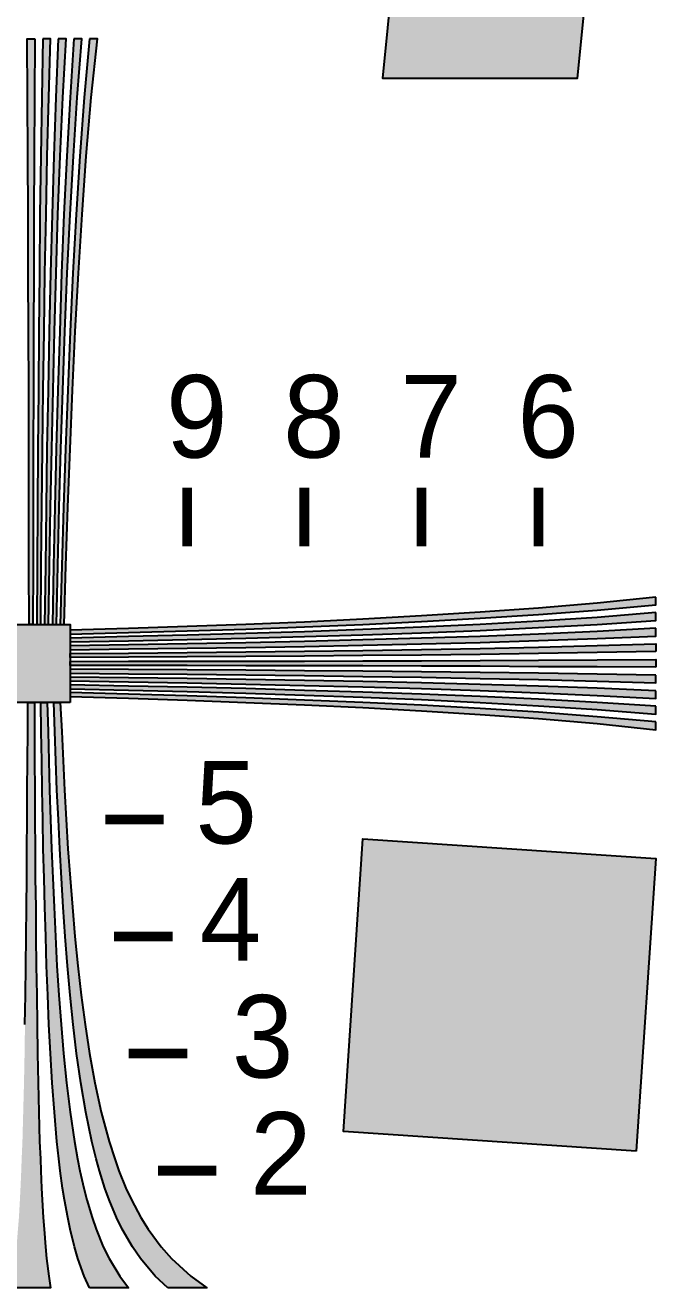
# Model space of a CAD drawing. Header units: millimetres. Extents: x 0 to 1582, y 0 to 984.
# Drawn here: x 229.9 to 359.1, y 176.3 to 435.1 of the extents above; entities that cross this region are included whole.
import ezdxf

# ---------------------------------------------------------------- set-up
doc = ezdxf.new("R2010")
doc.units = ezdxf.units.MM
for name, color, linetype in [('LABELS', 7, 'Continuous'), ('PERIPHERY', 7, 'Continuous'), ('SFR', 7, 'Continuous')]:
    doc.layers.add(name, color=color, linetype=linetype)

msp = doc.modelspace()

# ---------------------------------------------------------------- hatches: boundary and pattern name
at = {"layer": 'PERIPHERY', "true_color": 0x000000}
h = msp.add_hatch(color=7, dxfattribs=at)
h.dxf.hatch_style = 1
h.paths.add_polyline_path([(231.91, 432.25), (231.83, 420.25), (231.79, 408.25), (231.71, 396.25), (231.67, 384.25), (231.63, 372.25), (231.63, 360.25), (231.59, 348.25), (231.55, 336.25), (231.55, 324.25), (231.51, 312.25), (230.72, 312.25), (230.67, 324.25), (230.67, 336.25), (230.64, 348.25), (230.64, 360.25), (230.6, 372.25), (230.56, 384.25), (230.52, 396.25), (230.44, 408.25), (230.4, 420.25), (230.32, 432.25), (231.91, 432.25)])
h = msp.add_hatch(color=7, dxfattribs=at)
h.dxf.hatch_style = 1
h.paths.add_polyline_path([(233.51, 432.25), (233.31, 420.25), (233.11, 408.25), (232.95, 396.25), (232.83, 384.25), (232.71, 372.25), (232.63, 360.25), (232.51, 348.25), (232.43, 336.25), (232.39, 324.25), (232.31, 312.25), (233.11, 312.25), (233.23, 324.25), (233.35, 336.25), (233.47, 348.25), (233.63, 360.25), (233.79, 372.25), (233.95, 384.25), (234.19, 396.25), (234.43, 408.25), (234.75, 420.25), (235.11, 432.25), (233.51, 432.25)])
h = msp.add_hatch(color=7, dxfattribs=at)
h.dxf.hatch_style = 1
h.paths.add_polyline_path([(236.71, 432.25), (236.19, 420.25), (235.79, 408.25), (235.43, 396.25), (235.11, 384.25), (234.83, 372.25), (234.63, 360.25), (234.39, 348.25), (234.23, 336.25), (234.07, 324.25), (233.91, 312.25), (234.71, 312.25), (234.91, 324.25), (235.11, 336.25), (235.35, 348.25), (235.63, 360.25), (235.91, 372.25), (236.27, 384.25), (236.63, 396.25), (237.11, 408.25), (237.67, 420.25), (238.31, 432.25), (236.71, 432.25)])
h = msp.add_hatch(color=7, dxfattribs=at)
h.dxf.hatch_style = 1
h.paths.add_polyline_path([(239.91, 432.25), (239.11, 420.25), (238.43, 408.25), (237.87, 396.25), (237.39, 384.25), (236.99, 372.25), (236.63, 360.25), (236.27, 348.25), (235.99, 336.25), (235.75, 324.25), (235.51, 312.25), (236.31, 312.25), (236.59, 324.25), (236.87, 336.25), (237.23, 348.25), (237.63, 360.25), (238.03, 372.25), (238.55, 384.25), (239.11, 396.25), (239.79, 408.25), (240.55, 420.25), (241.51, 432.25), (239.91, 432.25)])
h = msp.add_hatch(color=7, dxfattribs=at)
h.dxf.hatch_style = 1
h.paths.add_polyline_path([(243.11, 432.25), (242.03, 420.25), (241.11, 408.25), (240.35, 396.25), (239.67, 384.25), (239.11, 372.25), (238.63, 360.25), (238.15, 348.25), (237.79, 336.25), (237.43, 324.25), (237.11, 312.25), (237.91, 312.25), (238.27, 324.25), (238.67, 336.25), (239.11, 348.25), (239.63, 360.25), (240.19, 372.25), (240.83, 384.25), (241.59, 396.25), (242.43, 408.25), (243.47, 420.25), (244.71, 432.25), (243.11, 432.25)])
h = msp.add_hatch(color=7, dxfattribs=at)
h.dxf.hatch_style = 1
h.paths.add_polyline_path([(359.12, 317.85), (347.12, 316.61), (335.12, 315.57), (323.12, 314.73), (311.12, 313.97), (299.12, 313.33), (287.12, 312.73), (275.12, 312.25), (263.12, 311.8), (251.12, 311.41), (239.12, 311.05), (239.12, 310.25), (251.12, 310.57), (263.12, 310.93), (275.12, 311.29), (287.12, 311.73), (299.12, 312.25), (311.12, 312.81), (323.12, 313.49), (335.12, 314.25), (347.12, 315.16), (359.12, 316.25), (359.12, 317.85)])
h = msp.add_hatch(color=7, dxfattribs=at)
h.dxf.hatch_style = 1
h.paths.add_polyline_path([(359.12, 314.65), (347.12, 313.68), (335.12, 312.93), (323.12, 312.25), (311.12, 311.69), (299.12, 311.17), (287.12, 310.73), (275.12, 310.37), (263.12, 310.01), (251.12, 309.73), (239.12, 309.45), (239.12, 308.65), (251.12, 308.89), (263.12, 309.13), (275.12, 309.41), (287.12, 309.73), (299.12, 310.13), (311.12, 310.53), (323.12, 311.01), (335.12, 311.57), (347.12, 312.25), (359.12, 313.05), (359.12, 314.65)])
h = msp.add_hatch(color=7, dxfattribs=at)
h.dxf.hatch_style = 1
h.paths.add_polyline_path([(239.12, 296.25), (223.12, 296.25), (223.12, 312.25), (239.12, 312.25), (239.12, 296.25)])
h = msp.add_hatch(color=7, dxfattribs=at)
h.dxf.hatch_style = 1
h.paths.add_polyline_path([(359.12, 311.44), (347.12, 310.8), (335.12, 310.25), (323.12, 309.77), (311.12, 309.41), (299.12, 309.05), (287.12, 308.73), (275.12, 308.48), (263.12, 308.24), (251.12, 308.04), (239.12, 307.84), (239.12, 307.04), (251.12, 307.2), (263.12, 307.36), (275.12, 307.52), (287.12, 307.72), (299.12, 307.96), (311.12, 308.24), (323.12, 308.56), (335.12, 308.92), (347.12, 309.32), (359.12, 309.84), (359.12, 311.44)])
h = msp.add_hatch(color=7, dxfattribs=at)
h.dxf.hatch_style = 1
h.paths.add_polyline_path([(359.12, 306.65), (347.12, 306.45), (335.12, 306.24), (323.12, 306.09), (311.12, 305.96), (299.12, 305.85), (287.12, 305.72), (275.12, 305.64), (263.12, 305.56), (251.12, 305.52), (239.12, 305.44), (239.12, 306.24), (251.12, 306.36), (263.12, 306.48), (275.12, 306.6), (287.12, 306.72), (299.12, 306.92), (311.12, 307.08), (323.12, 307.32), (335.12, 307.56), (347.12, 307.88), (359.12, 308.24), (359.12, 306.65)])
h = msp.add_hatch(color=7, dxfattribs=at)
h.dxf.hatch_style = 1
h.paths.add_polyline_path([(359.12, 303.45), (347.12, 303.53), (335.12, 303.57), (323.12, 303.65), (311.12, 303.69), (299.12, 303.73), (287.12, 303.73), (275.12, 303.77), (263.12, 303.81), (251.12, 303.81), (239.12, 303.84), (239.12, 304.64), (251.12, 304.68), (263.12, 304.68), (275.12, 304.72), (287.12, 304.72), (299.12, 304.76), (311.12, 304.8), (323.12, 304.84), (335.12, 304.92), (347.12, 304.96), (359.12, 305.04), (359.12, 303.45)])
h = msp.add_hatch(color=7, dxfattribs=at)
h.dxf.hatch_style = 1
h.paths.add_polyline_path([(359.12, 301.85), (347.12, 302.05), (335.12, 302.25), (323.12, 302.41), (311.12, 302.53), (299.12, 302.65), (287.12, 302.73), (275.12, 302.85), (263.12, 302.93), (251.12, 302.97), (239.12, 303.05), (239.12, 302.25), (251.12, 302.13), (263.12, 302.01), (275.12, 301.89), (287.12, 301.73), (299.12, 301.57), (311.12, 301.41), (323.12, 301.17), (335.12, 300.93), (347.12, 300.61), (359.12, 300.25), (359.12, 301.85)])
h = msp.add_hatch(color=7, dxfattribs=at)
h.dxf.hatch_style = 1
h.paths.add_polyline_path([(359.12, 298.64), (347.12, 299.17), (335.12, 299.56), (323.12, 299.93), (311.12, 300.25), (299.12, 300.53), (287.12, 300.73), (275.12, 300.97), (263.12, 301.13), (251.12, 301.28), (239.12, 301.44), (239.12, 300.65), (251.12, 300.45), (263.12, 300.24), (275.12, 300.01), (287.12, 299.72), (299.12, 299.44), (311.12, 299.08), (323.12, 298.72), (335.12, 298.24), (347.12, 297.69), (359.12, 297.05), (359.12, 298.64)])
h = msp.add_hatch(color=7, dxfattribs=at)
h.dxf.hatch_style = 1
h.paths.add_polyline_path([(359.12, 295.45), (347.12, 296.25), (335.12, 296.92), (323.12, 297.48), (311.12, 297.96), (299.12, 298.37), (287.12, 298.72), (275.12, 299.08), (263.12, 299.36), (251.12, 299.6), (239.12, 299.85), (239.12, 299.05), (251.12, 298.77), (263.12, 298.49), (275.12, 298.13), (287.12, 297.73), (299.12, 297.33), (311.12, 296.81), (323.12, 296.25), (335.12, 295.57), (347.12, 294.81), (359.12, 293.85), (359.12, 295.45)])
h = msp.add_hatch(color=7, dxfattribs=at)
h.dxf.hatch_style = 1
h.paths.add_polyline_path([(359.12, 292.24), (347.12, 293.32), (335.12, 294.24), (323.12, 295.01), (311.12, 295.68), (299.12, 296.24), (287.12, 296.73), (275.12, 297.21), (263.12, 297.57), (251.12, 297.93), (239.12, 298.25), (239.12, 297.45), (251.12, 297.09), (263.12, 296.69), (275.12, 296.25), (287.12, 295.73), (299.12, 295.17), (311.12, 294.53), (323.12, 293.77), (335.12, 292.93), (347.12, 291.89), (359.12, 290.65), (359.12, 292.24)])
h = msp.add_hatch(color=7, dxfattribs=at)
h.dxf.hatch_style = 1
h.paths.add_polyline_path([(227.12, 176.25), (227.48, 178.65), (227.92, 182.25), (228.16, 184.65), (228.44, 188.25), (228.64, 190.65), (228.84, 194.25), (228.96, 196.65), (229.12, 200.25), (229.2, 202.65), (229.36, 206.25), (229.52, 212.25), (229.68, 218.25), (229.8, 224.25), (229.88, 230.25), (229.96, 236.25), (230.04, 242.25), (230.12, 248.25), (230.16, 254.25), (230.24, 260.25), (230.28, 266.25), (230.32, 272.25), (230.36, 278.25), (230.4, 284.25), (230.44, 290.25), (230.44, 296.25), (231.8, 296.25), (231.8, 290.25), (231.84, 284.25), (231.88, 278.25), (231.92, 272.25), (231.96, 266.25), (232, 260.25), (232.08, 254.25), (232.12, 248.25), (232.2, 242.25), (232.28, 236.25), (232.36, 230.25), (232.44, 224.25), (232.56, 218.25), (232.72, 212.25), (232.88, 206.25), (233.04, 202.65), (233.12, 200.25), (233.28, 196.65), (233.4, 194.25), (233.64, 190.65), (233.8, 188.25), (234.08, 184.65), (234.32, 182.25), (234.76, 178.65), (235.12, 176.25), (227.12, 176.25)])
h = msp.add_hatch(color=7, dxfattribs=at)
h.dxf.hatch_style = 1
h.paths.add_polyline_path([(243.12, 176.25), (242.04, 178.65), (240.72, 182.25), (240, 184.65), (239.12, 188.25), (238.64, 190.65), (237.96, 194.25), (237.6, 196.65), (237.12, 200.25), (236.84, 202.65), (236.44, 206.25), (235.92, 212.25), (235.48, 218.25), (235.12, 224.25), (234.8, 230.25), (234.56, 236.25), (234.32, 242.25), (234.12, 248.25), (233.96, 254.25), (233.8, 260.25), (233.64, 266.25), (233.52, 272.25), (233.4, 278.25), (233.32, 284.25), (233.2, 290.25), (233.12, 296.25), (234.44, 296.25), (234.6, 290.25), (234.76, 284.25), (234.92, 278.25), (235.12, 272.25), (235.32, 266.25), (235.56, 260.25), (235.84, 254.25), (236.12, 248.25), (236.44, 242.25), (236.84, 236.25), (237.28, 230.25), (237.8, 224.25), (238.4, 218.25), (239.12, 212.25), (240, 206.25), (240.64, 202.65), (241.12, 200.25), (241.92, 196.65), (242.56, 194.25), (243.64, 190.65), (244.44, 188.25), (245.92, 184.65), (247.12, 182.25), (249.32, 178.65), (251.12, 176.25), (243.12, 176.25)])
h = msp.add_hatch(color=7, dxfattribs=at)
h.dxf.hatch_style = 1
h.paths.add_polyline_path([(259.12, 176.25), (256.56, 178.65), (253.52, 182.25), (251.88, 184.65), (249.8, 188.25), (248.64, 190.65), (247.12, 194.25), (246.24, 196.65), (245.12, 200.25), (244.44, 202.65), (243.56, 206.25), (242.32, 212.25), (241.32, 218.25), (240.44, 224.25), (239.72, 230.25), (239.12, 236.25), (238.6, 242.25), (238.12, 248.25), (237.72, 254.25), (237.36, 260.25), (237, 266.25), (236.72, 272.25), (236.44, 278.25), (236.2, 284.25), (236, 290.25), (235.8, 296.25), (237.12, 296.25), (237.4, 290.25), (237.68, 284.25), (237.96, 278.25), (238.32, 272.25), (238.68, 266.25), (239.12, 260.25), (239.6, 254.25), (240.12, 248.25), (240.72, 242.25), (241.4, 236.25), (242.2, 230.25), (243.12, 224.25), (244.2, 218.25), (245.52, 212.25), (247.12, 206.25), (248.28, 202.65), (249.12, 200.25), (250.56, 196.65), (251.68, 194.25), (253.64, 190.65), (255.12, 188.25), (257.8, 184.65), (259.92, 182.25), (263.84, 178.65), (267.12, 176.25), (259.12, 176.25)])
at = {"layer": 'SFR', "true_color": 0x000000}
h = msp.add_hatch(color=7, dxfattribs=at)
h.dxf.hatch_style = 1
h.paths.add_polyline_path([(119.12, 584.25), (103.12, 424.25), (143.12, 424.25), (149.93, 492.37), (308.35, 476.53), (303.12, 424.25), (343.12, 424.25), (359.12, 584.25), (319.12, 584.25), (312.31, 516.13), (153.89, 531.97), (159.12, 584.25), (119.12, 584.25), (119.12, 584.25)])
h = msp.add_hatch(color=7, dxfattribs=at)
h.dxf.hatch_style = 1
h.paths.add_polyline_path([(355.12, 204.25), (295.12, 208.25), (299.12, 268.25), (359.12, 264.25), (355.12, 204.25)])

# ---------------------------------------------------------------- linework, layer by layer
at = {"layer": 'PERIPHERY', "color": 250}
for points in [[(231.91, 432.25), (231.83, 420.25), (231.79, 408.25), (231.71, 396.25), (231.67, 384.25), (231.63, 372.25), (231.63, 360.25), (231.59, 348.25), (231.55, 336.25), (231.55, 324.25), (231.51, 312.25), (230.72, 312.25), (230.67, 324.25), (230.67, 336.25), (230.64, 348.25), (230.64, 360.25), (230.6, 372.25), (230.56, 384.25), (230.52, 396.25), (230.44, 408.25), (230.4, 420.25), (230.32, 432.25), (231.91, 432.25)], [(233.51, 432.25), (233.31, 420.25), (233.11, 408.25), (232.95, 396.25), (232.83, 384.25), (232.71, 372.25), (232.63, 360.25), (232.51, 348.25), (232.43, 336.25), (232.39, 324.25), (232.31, 312.25), (233.11, 312.25), (233.23, 324.25), (233.35, 336.25), (233.47, 348.25), (233.63, 360.25), (233.79, 372.25), (233.95, 384.25), (234.19, 396.25), (234.43, 408.25), (234.75, 420.25), (235.11, 432.25), (233.51, 432.25)], [(236.71, 432.25), (236.19, 420.25), (235.79, 408.25), (235.43, 396.25), (235.11, 384.25), (234.83, 372.25), (234.63, 360.25), (234.39, 348.25), (234.23, 336.25), (234.07, 324.25), (233.91, 312.25), (234.71, 312.25), (234.91, 324.25), (235.11, 336.25), (235.35, 348.25), (235.63, 360.25), (235.91, 372.25), (236.27, 384.25), (236.63, 396.25), (237.11, 408.25), (237.67, 420.25), (238.31, 432.25), (236.71, 432.25)], [(239.91, 432.25), (239.11, 420.25), (238.43, 408.25), (237.87, 396.25), (237.39, 384.25), (236.99, 372.25), (236.63, 360.25), (236.27, 348.25), (235.99, 336.25), (235.75, 324.25), (235.51, 312.25), (236.31, 312.25), (236.59, 324.25), (236.87, 336.25), (237.23, 348.25), (237.63, 360.25), (238.03, 372.25), (238.55, 384.25), (239.11, 396.25), (239.79, 408.25), (240.55, 420.25), (241.51, 432.25), (239.91, 432.25)], [(243.11, 432.25), (242.03, 420.25), (241.11, 408.25), (240.35, 396.25), (239.67, 384.25), (239.11, 372.25), (238.63, 360.25), (238.15, 348.25), (237.79, 336.25), (237.43, 324.25), (237.11, 312.25), (237.91, 312.25), (238.27, 324.25), (238.67, 336.25), (239.11, 348.25), (239.63, 360.25), (240.19, 372.25), (240.83, 384.25), (241.59, 396.25), (242.43, 408.25), (243.47, 420.25), (244.71, 432.25), (243.11, 432.25)], [(359.12, 317.85), (347.12, 316.61), (335.12, 315.57), (323.12, 314.73), (311.12, 313.97), (299.12, 313.33), (287.12, 312.73), (275.12, 312.25), (263.12, 311.8), (251.12, 311.41), (239.12, 311.05), (239.12, 310.25), (251.12, 310.57), (263.12, 310.93), (275.12, 311.29), (287.12, 311.73), (299.12, 312.25), (311.12, 312.81), (323.12, 313.49), (335.12, 314.25), (347.12, 315.16), (359.12, 316.25), (359.12, 317.85)], [(359.12, 314.65), (347.12, 313.68), (335.12, 312.93), (323.12, 312.25), (311.12, 311.69), (299.12, 311.17), (287.12, 310.73), (275.12, 310.37), (263.12, 310.01), (251.12, 309.73), (239.12, 309.45), (239.12, 308.65), (251.12, 308.89), (263.12, 309.13), (275.12, 309.41), (287.12, 309.73), (299.12, 310.13), (311.12, 310.53), (323.12, 311.01), (335.12, 311.57), (347.12, 312.25), (359.12, 313.05), (359.12, 314.65)], [(239.12, 296.25), (223.12, 296.25), (223.12, 312.25), (239.12, 312.25), (239.12, 296.25)], [(359.12, 311.44), (347.12, 310.8), (335.12, 310.25), (323.12, 309.77), (311.12, 309.41), (299.12, 309.05), (287.12, 308.73), (275.12, 308.48), (263.12, 308.24), (251.12, 308.04), (239.12, 307.84), (239.12, 307.04), (251.12, 307.2), (263.12, 307.36), (275.12, 307.52), (287.12, 307.72), (299.12, 307.96), (311.12, 308.24), (323.12, 308.56), (335.12, 308.92), (347.12, 309.32), (359.12, 309.84), (359.12, 311.44)], [(359.12, 306.65), (347.12, 306.45), (335.12, 306.24), (323.12, 306.09), (311.12, 305.96), (299.12, 305.85), (287.12, 305.72), (275.12, 305.64), (263.12, 305.56), (251.12, 305.52), (239.12, 305.44), (239.12, 306.24), (251.12, 306.36), (263.12, 306.48), (275.12, 306.6), (287.12, 306.72), (299.12, 306.92), (311.12, 307.08), (323.12, 307.32), (335.12, 307.56), (347.12, 307.88), (359.12, 308.24), (359.12, 306.65)], [(359.12, 303.45), (347.12, 303.53), (335.12, 303.57), (323.12, 303.65), (311.12, 303.69), (299.12, 303.73), (287.12, 303.73), (275.12, 303.77), (263.12, 303.81), (251.12, 303.81), (239.12, 303.84), (239.12, 304.64), (251.12, 304.68), (263.12, 304.68), (275.12, 304.72), (287.12, 304.72), (299.12, 304.76), (311.12, 304.8), (323.12, 304.84), (335.12, 304.92), (347.12, 304.96), (359.12, 305.04), (359.12, 303.45)], [(359.12, 301.85), (347.12, 302.05), (335.12, 302.25), (323.12, 302.41), (311.12, 302.53), (299.12, 302.65), (287.12, 302.73), (275.12, 302.85), (263.12, 302.93), (251.12, 302.97), (239.12, 303.05), (239.12, 302.25), (251.12, 302.13), (263.12, 302.01), (275.12, 301.89), (287.12, 301.73), (299.12, 301.57), (311.12, 301.41), (323.12, 301.17), (335.12, 300.93), (347.12, 300.61), (359.12, 300.25), (359.12, 301.85)], [(359.12, 298.64), (347.12, 299.17), (335.12, 299.56), (323.12, 299.93), (311.12, 300.25), (299.12, 300.53), (287.12, 300.73), (275.12, 300.97), (263.12, 301.13), (251.12, 301.28), (239.12, 301.44), (239.12, 300.65), (251.12, 300.45), (263.12, 300.24), (275.12, 300.01), (287.12, 299.72), (299.12, 299.44), (311.12, 299.08), (323.12, 298.72), (335.12, 298.24), (347.12, 297.69), (359.12, 297.05), (359.12, 298.64)], [(359.12, 295.45), (347.12, 296.25), (335.12, 296.92), (323.12, 297.48), (311.12, 297.96), (299.12, 298.37), (287.12, 298.72), (275.12, 299.08), (263.12, 299.36), (251.12, 299.6), (239.12, 299.85), (239.12, 299.05), (251.12, 298.77), (263.12, 298.49), (275.12, 298.13), (287.12, 297.73), (299.12, 297.33), (311.12, 296.81), (323.12, 296.25), (335.12, 295.57), (347.12, 294.81), (359.12, 293.85), (359.12, 295.45)], [(359.12, 292.24), (347.12, 293.32), (335.12, 294.24), (323.12, 295.01), (311.12, 295.68), (299.12, 296.24), (287.12, 296.73), (275.12, 297.21), (263.12, 297.57), (251.12, 297.93), (239.12, 298.25), (239.12, 297.45), (251.12, 297.09), (263.12, 296.69), (275.12, 296.25), (287.12, 295.73), (299.12, 295.17), (311.12, 294.53), (323.12, 293.77), (335.12, 292.93), (347.12, 291.89), (359.12, 290.65), (359.12, 292.24)], [(243.12, 176.25), (242.04, 178.65), (240.72, 182.25), (240, 184.65), (239.12, 188.25), (238.64, 190.65), (237.96, 194.25), (237.6, 196.65), (237.12, 200.25), (236.84, 202.65), (236.44, 206.25), (235.92, 212.25), (235.48, 218.25), (235.12, 224.25), (234.8, 230.25), (234.56, 236.25), (234.32, 242.25), (234.12, 248.25), (233.96, 254.25), (233.8, 260.25), (233.64, 266.25), (233.52, 272.25), (233.4, 278.25), (233.32, 284.25), (233.2, 290.25), (233.12, 296.25), (234.44, 296.25), (234.6, 290.25), (234.76, 284.25), (234.92, 278.25), (235.12, 272.25), (235.32, 266.25), (235.56, 260.25), (235.84, 254.25), (236.12, 248.25), (236.44, 242.25), (236.84, 236.25), (237.28, 230.25), (237.8, 224.25), (238.4, 218.25), (239.12, 212.25), (240, 206.25), (240.64, 202.65), (241.12, 200.25), (241.92, 196.65), (242.56, 194.25), (243.64, 190.65), (244.44, 188.25), (245.92, 184.65), (247.12, 182.25), (249.32, 178.65), (251.12, 176.25), (243.12, 176.25)], [(259.12, 176.25), (256.56, 178.65), (253.52, 182.25), (251.88, 184.65), (249.8, 188.25), (248.64, 190.65), (247.12, 194.25), (246.24, 196.65), (245.12, 200.25), (244.44, 202.65), (243.56, 206.25), (242.32, 212.25), (241.32, 218.25), (240.44, 224.25), (239.72, 230.25), (239.12, 236.25), (238.6, 242.25), (238.12, 248.25), (237.72, 254.25), (237.36, 260.25), (237, 266.25), (236.72, 272.25), (236.44, 278.25), (236.2, 284.25), (236, 290.25), (235.8, 296.25), (237.12, 296.25), (237.4, 290.25), (237.68, 284.25), (237.96, 278.25), (238.32, 272.25), (238.68, 266.25), (239.12, 260.25), (239.6, 254.25), (240.12, 248.25), (240.72, 242.25), (241.4, 236.25), (242.2, 230.25), (243.12, 224.25), (244.2, 218.25), (245.52, 212.25), (247.12, 206.25), (248.28, 202.65), (249.12, 200.25), (250.56, 196.65), (251.68, 194.25), (253.64, 190.65), (255.12, 188.25), (257.8, 184.65), (259.92, 182.25), (263.84, 178.65), (267.12, 176.25), (259.12, 176.25)]]:
    msp.add_lwpolyline(points, close=True, dxfattribs=at)
at = {"layer": 'PERIPHERY', "color": 250, "lineweight": 35, "const_width": 2}
for points in [[(263.12, 328.25), (263.12, 340.25)], [(287.12, 328.25), (287.12, 340.25)], [(311.12, 328.25), (311.12, 340.25)], [(335.12, 328.25), (335.12, 340.25)], [(258.32, 272.25), (246.32, 272.25)], [(260.12, 248.25), (248.12, 248.25)], [(263.12, 224.25), (251.12, 224.25)], [(269.12, 200.25), (257.12, 200.25)]]:
    msp.add_lwpolyline(points, dxfattribs=at)
at = {"layer": 'PERIPHERY', "color": 250}
msp.add_lwpolyline([(229.88, 230.25), (229.96, 236.25), (230.04, 242.25), (230.12, 248.25), (230.16, 254.25), (230.24, 260.25), (230.28, 266.25), (230.32, 272.25), (230.36, 278.25), (230.4, 284.25), (230.44, 290.25), (230.44, 296.25), (231.8, 296.25), (231.8, 290.25), (231.84, 284.25), (231.88, 278.25), (231.92, 272.25), (231.96, 266.25), (232, 260.25), (232.08, 254.25), (232.12, 248.25), (232.2, 242.25), (232.28, 236.25), (232.36, 230.25), (232.44, 224.25), (232.56, 218.25), (232.72, 212.25), (232.88, 206.25), (233.04, 202.65), (233.12, 200.25), (233.28, 196.65), (233.4, 194.25), (233.64, 190.65), (233.8, 188.25), (234.08, 184.65), (234.32, 182.25), (234.76, 178.65), (235.12, 176.25), (227.12, 176.25)], dxfattribs=at)
at = {"layer": 'PERIPHERY', "color": 250, "true_color": 0x000000}
for points in [[(231.91, 432.25), (230.32, 432.25), (230.4, 420.25)], [(231.91, 432.25), (230.4, 420.25), (230.44, 408.25)], [(231.91, 432.25), (230.44, 408.25), (230.52, 396.25)], [(231.91, 432.25), (230.52, 396.25), (230.56, 384.25)], [(231.91, 432.25), (230.56, 384.25), (230.6, 372.25)], [(231.91, 432.25), (230.6, 372.25), (230.64, 360.25)], [(231.91, 432.25), (230.64, 360.25), (230.64, 348.25)], [(231.91, 432.25), (230.64, 348.25), (230.67, 336.25)], [(231.91, 432.25), (230.67, 336.25), (230.67, 324.25)], [(231.91, 432.25), (230.67, 324.25), (230.72, 312.25)], [(230.72, 312.25), (231.83, 420.25), (231.91, 432.25)], [(235.11, 432.25), (232.63, 360.25), (232.51, 348.25)], [(232.51, 348.25), (234.75, 420.25), (235.11, 432.25)], [(235.11, 432.25), (232.71, 372.25), (232.63, 360.25)], [(235.11, 432.25), (232.83, 384.25), (232.71, 372.25)], [(235.11, 432.25), (232.95, 396.25), (232.83, 384.25)], [(235.11, 432.25), (233.11, 408.25), (232.95, 396.25)], [(235.11, 432.25), (233.31, 420.25), (233.11, 408.25)], [(235.11, 432.25), (233.51, 432.25), (233.31, 420.25)], [(238.31, 432.25), (235.11, 384.25), (234.83, 372.25)], [(234.83, 372.25), (237.67, 420.25), (238.31, 432.25)], [(238.31, 432.25), (235.43, 396.25), (235.11, 384.25)], [(238.31, 432.25), (235.79, 408.25), (235.43, 396.25)], [(238.31, 432.25), (236.19, 420.25), (235.79, 408.25)], [(238.31, 432.25), (236.71, 432.25), (236.19, 420.25)], [(241.51, 432.25), (237.87, 396.25), (237.39, 384.25)], [(237.39, 384.25), (240.55, 420.25), (241.51, 432.25)], [(241.51, 432.25), (238.43, 408.25), (237.87, 396.25)], [(241.51, 432.25), (239.11, 420.25), (238.43, 408.25)], [(241.51, 432.25), (239.91, 432.25), (239.11, 420.25)], [(244.71, 432.25), (240.35, 396.25), (239.67, 384.25)], [(239.67, 384.25), (243.47, 420.25), (244.71, 432.25)], [(244.71, 432.25), (241.11, 408.25), (240.35, 396.25)], [(244.71, 432.25), (242.03, 420.25), (241.11, 408.25)], [(244.71, 432.25), (243.11, 432.25), (242.03, 420.25)], [(230.72, 312.25), (231.79, 408.25), (231.83, 420.25)], [(232.51, 348.25), (234.43, 408.25), (234.75, 420.25)], [(234.83, 372.25), (237.11, 408.25), (237.67, 420.25)], [(237.39, 384.25), (239.79, 408.25), (240.55, 420.25)], [(239.67, 384.25), (242.43, 408.25), (243.47, 420.25)], [(230.72, 312.25), (231.71, 396.25), (231.79, 408.25)], [(232.51, 348.25), (234.19, 396.25), (234.43, 408.25)], [(234.83, 372.25), (236.63, 396.25), (237.11, 408.25)], [(237.39, 384.25), (239.11, 396.25), (239.79, 408.25)], [(239.67, 384.25), (241.59, 396.25), (242.43, 408.25)], [(230.72, 312.25), (231.67, 384.25), (231.71, 396.25)], [(232.51, 348.25), (233.95, 384.25), (234.19, 396.25)], [(234.83, 372.25), (236.27, 384.25), (236.63, 396.25)], [(237.39, 384.25), (238.55, 384.25), (239.11, 396.25)], [(239.67, 384.25), (240.83, 384.25), (241.59, 396.25)], [(230.72, 312.25), (231.63, 372.25), (231.67, 384.25)], [(232.51, 348.25), (233.79, 372.25), (233.95, 384.25)], [(234.83, 372.25), (235.91, 372.25), (236.27, 384.25)], [(237.39, 384.25), (235.75, 324.25), (235.51, 312.25)], [(237.39, 384.25), (235.51, 312.25), (236.31, 312.25)], [(237.39, 384.25), (235.99, 336.25), (235.75, 324.25)], [(237.39, 384.25), (236.27, 348.25), (235.99, 336.25)], [(237.39, 384.25), (236.63, 360.25), (236.27, 348.25)], [(237.39, 384.25), (236.31, 312.25), (236.59, 324.25)], [(237.39, 384.25), (236.59, 324.25), (236.87, 336.25)], [(237.39, 384.25), (236.99, 372.25), (236.63, 360.25)], [(237.39, 384.25), (236.87, 336.25), (237.23, 348.25)], [(239.67, 384.25), (237.43, 324.25), (237.11, 312.25)], [(239.67, 384.25), (237.11, 312.25), (237.91, 312.25)], [(237.39, 384.25), (237.23, 348.25), (237.63, 360.25)], [(237.39, 384.25), (237.63, 360.25), (238.03, 372.25)], [(237.39, 384.25), (238.03, 372.25), (238.55, 384.25)], [(239.67, 384.25), (237.79, 336.25), (237.43, 324.25)], [(239.67, 384.25), (238.15, 348.25), (237.79, 336.25)], [(239.67, 384.25), (237.91, 312.25), (238.27, 324.25)], [(239.67, 384.25), (238.63, 360.25), (238.15, 348.25)], [(239.67, 384.25), (238.27, 324.25), (238.67, 336.25)], [(239.67, 384.25), (239.11, 372.25), (238.63, 360.25)], [(239.67, 384.25), (238.67, 336.25), (239.11, 348.25)], [(239.67, 384.25), (239.11, 348.25), (239.63, 360.25)], [(239.67, 384.25), (239.63, 360.25), (240.19, 372.25)], [(239.67, 384.25), (240.19, 372.25), (240.83, 384.25)], [(230.72, 312.25), (231.63, 360.25), (231.63, 372.25)], [(232.51, 348.25), (233.63, 360.25), (233.79, 372.25)], [(234.83, 372.25), (234.07, 324.25), (233.91, 312.25)], [(234.83, 372.25), (233.91, 312.25), (234.71, 312.25)], [(234.83, 372.25), (234.23, 336.25), (234.07, 324.25)], [(234.83, 372.25), (234.63, 360.25), (234.23, 336.25)], [(234.83, 372.25), (234.71, 312.25), (234.91, 324.25)], [(234.83, 372.25), (234.91, 324.25), (235.11, 336.25)], [(234.83, 372.25), (235.11, 336.25), (235.35, 348.25)], [(234.83, 372.25), (235.35, 348.25), (235.63, 360.25)], [(234.83, 372.25), (235.63, 360.25), (235.91, 372.25)], [(230.72, 312.25), (231.59, 348.25), (231.63, 360.25)], [(232.51, 348.25), (233.47, 348.25), (233.63, 360.25)], [(234.63, 360.25), (234.39, 348.25), (234.23, 336.25)], [(230.72, 312.25), (231.55, 336.25), (231.59, 348.25)], [(232.51, 348.25), (232.43, 336.25), (232.39, 324.25)], [(232.51, 348.25), (232.39, 324.25), (233.11, 312.25)], [(232.51, 348.25), (233.11, 312.25), (233.23, 324.25)], [(232.51, 348.25), (233.23, 324.25), (233.35, 336.25)], [(232.51, 348.25), (233.35, 336.25), (233.47, 348.25)], [(230.72, 312.25), (231.55, 324.25), (231.55, 336.25)], [(230.72, 312.25), (231.51, 312.25), (231.55, 324.25)], [(232.39, 324.25), (232.31, 312.25), (233.11, 312.25)], [(359.12, 316.25), (287.12, 312.73), (239.12, 310.25)], [(359.12, 316.25), (239.12, 310.25), (251.12, 310.57)], [(359.12, 316.25), (251.12, 310.57), (263.12, 310.93)], [(359.12, 316.25), (263.12, 310.93), (275.12, 311.29)], [(359.12, 316.25), (275.12, 311.29), (287.12, 311.73)], [(359.12, 316.25), (299.12, 313.33), (287.12, 312.73)], [(359.12, 316.25), (287.12, 311.73), (299.12, 312.25)], [(359.12, 316.25), (311.12, 313.97), (299.12, 313.33)], [(359.12, 316.25), (299.12, 312.25), (311.12, 312.81)], [(359.12, 316.25), (323.12, 314.73), (311.12, 313.97)], [(359.12, 316.25), (311.12, 312.81), (323.12, 313.49)], [(359.12, 316.25), (335.12, 315.57), (323.12, 314.73)], [(359.12, 316.25), (323.12, 313.49), (335.12, 314.25)], [(359.12, 316.25), (347.12, 316.61), (335.12, 315.57)], [(335.12, 314.25), (347.12, 315.16), (359.12, 316.25)], [(359.12, 316.25), (359.12, 317.85), (347.12, 316.61)], [(359.12, 313.05), (347.12, 313.68), (335.12, 312.93)], [(359.12, 313.05), (359.12, 314.65), (347.12, 313.68)], [(239.12, 296.25), (239.12, 312.25), (223.12, 312.25)], [(223.12, 312.25), (223.12, 296.25), (239.12, 296.25)], [(359.12, 313.05), (287.12, 310.73), (239.12, 308.65)], [(359.12, 313.05), (239.12, 308.65), (251.12, 308.89)], [(287.12, 312.73), (275.12, 312.25), (239.12, 310.25)], [(275.12, 312.25), (263.12, 311.8), (239.12, 310.25)], [(263.12, 311.8), (251.12, 311.41), (239.12, 310.25)], [(251.12, 311.41), (239.12, 311.05), (239.12, 310.25)], [(287.12, 310.73), (263.12, 310.01), (239.12, 308.65)], [(359.12, 313.05), (251.12, 308.89), (263.12, 309.13)], [(359.12, 313.05), (263.12, 309.13), (275.12, 309.41)], [(287.12, 310.73), (275.12, 310.37), (263.12, 310.01)], [(359.12, 313.05), (275.12, 309.41), (287.12, 309.73)], [(359.12, 313.05), (299.12, 311.17), (287.12, 310.73)], [(359.12, 313.05), (287.12, 309.73), (299.12, 310.13)], [(359.12, 313.05), (311.12, 311.69), (299.12, 311.17)], [(359.12, 313.05), (299.12, 310.13), (311.12, 310.53)], [(359.12, 313.05), (323.12, 312.25), (311.12, 311.69)], [(359.12, 313.05), (311.12, 310.53), (323.12, 311.01)], [(359.12, 313.05), (335.12, 312.93), (323.12, 312.25)], [(359.12, 313.05), (323.12, 311.01), (335.12, 311.57)], [(335.12, 311.57), (347.12, 312.25), (359.12, 313.05)], [(359.12, 309.84), (347.12, 310.8), (335.12, 310.25)], [(359.12, 309.84), (359.12, 311.44), (347.12, 310.8)], [(263.12, 310.01), (251.12, 309.73), (239.12, 308.65)], [(359.12, 309.84), (251.12, 308.04), (239.12, 307.84)], [(359.12, 309.84), (239.12, 307.84), (239.12, 307.04)], [(359.12, 309.84), (239.12, 307.04), (251.12, 307.2)], [(251.12, 309.73), (239.12, 309.45), (239.12, 308.65)], [(359.12, 309.84), (263.12, 308.24), (251.12, 308.04)], [(359.12, 309.84), (251.12, 307.2), (263.12, 307.36)], [(359.12, 309.84), (275.12, 308.48), (263.12, 308.24)], [(359.12, 309.84), (263.12, 307.36), (275.12, 307.52)], [(359.12, 309.84), (287.12, 308.73), (275.12, 308.48)], [(359.12, 309.84), (275.12, 307.52), (287.12, 307.72)], [(359.12, 309.84), (299.12, 309.05), (287.12, 308.73)], [(359.12, 309.84), (287.12, 307.72), (299.12, 307.96)], [(359.12, 309.84), (311.12, 309.41), (299.12, 309.05)], [(359.12, 309.84), (299.12, 307.96), (311.12, 308.24)], [(359.12, 309.84), (323.12, 309.77), (311.12, 309.41)], [(359.12, 309.84), (311.12, 308.24), (323.12, 308.56)], [(359.12, 309.84), (335.12, 310.25), (323.12, 309.77)], [(359.12, 309.84), (323.12, 308.56), (335.12, 308.92)], [(335.12, 308.92), (347.12, 309.32), (359.12, 309.84)], [(359.12, 306.65), (359.12, 308.24), (347.12, 307.88)], [(359.12, 306.65), (251.12, 306.36), (239.12, 306.24)], [(359.12, 306.65), (239.12, 306.24), (239.12, 305.44)], [(359.12, 306.65), (239.12, 305.44), (251.12, 305.52)], [(359.12, 306.65), (263.12, 306.48), (251.12, 306.36)], [(359.12, 306.65), (251.12, 305.52), (263.12, 305.56)], [(359.12, 306.65), (275.12, 306.6), (263.12, 306.48)], [(359.12, 306.65), (263.12, 305.56), (275.12, 305.64)], [(359.12, 306.65), (287.12, 306.72), (275.12, 306.6)], [(359.12, 306.65), (275.12, 305.64), (287.12, 305.72)], [(359.12, 306.65), (299.12, 306.92), (287.12, 306.72)], [(359.12, 306.65), (287.12, 305.72), (299.12, 305.85)], [(359.12, 306.65), (311.12, 307.08), (299.12, 306.92)], [(359.12, 306.65), (299.12, 305.85), (311.12, 305.96)], [(359.12, 306.65), (323.12, 307.32), (311.12, 307.08)], [(359.12, 306.65), (311.12, 305.96), (323.12, 306.09)], [(359.12, 306.65), (335.12, 307.56), (323.12, 307.32)], [(359.12, 306.65), (323.12, 306.09), (335.12, 306.24)], [(359.12, 306.65), (347.12, 307.88), (335.12, 307.56)], [(359.12, 303.45), (251.12, 304.68), (239.12, 304.64)], [(239.12, 304.64), (239.12, 303.84), (251.12, 303.81)], [(239.12, 304.64), (251.12, 303.81), (263.12, 303.81)], [(239.12, 304.64), (263.12, 303.81), (275.12, 303.77)], [(239.12, 304.64), (275.12, 303.77), (287.12, 303.73)], [(239.12, 304.64), (287.12, 303.73), (299.12, 303.73)], [(239.12, 304.64), (299.12, 303.73), (311.12, 303.69)], [(239.12, 304.64), (311.12, 303.69), (323.12, 303.65)], [(239.12, 304.64), (323.12, 303.65), (335.12, 303.57)], [(239.12, 304.64), (335.12, 303.57), (347.12, 303.53)], [(239.12, 304.64), (347.12, 303.53), (359.12, 303.45)], [(251.12, 302.97), (239.12, 303.05), (239.12, 302.25)], [(275.12, 302.85), (251.12, 302.97), (239.12, 302.25)], [(275.12, 302.85), (239.12, 302.25), (251.12, 302.13)], [(359.12, 303.45), (263.12, 304.68), (251.12, 304.68)], [(275.12, 302.85), (263.12, 302.93), (251.12, 302.97)], [(275.12, 302.85), (251.12, 302.13), (263.12, 302.01)], [(359.12, 303.45), (275.12, 304.72), (263.12, 304.68)], [(275.12, 302.85), (263.12, 302.01), (275.12, 301.89)], [(359.12, 303.45), (287.12, 304.72), (275.12, 304.72)], [(359.12, 300.25), (287.12, 302.73), (275.12, 302.85)], [(275.12, 302.85), (275.12, 301.89), (287.12, 301.73)], [(275.12, 302.85), (287.12, 301.73), (299.12, 301.57)], [(275.12, 302.85), (299.12, 301.57), (311.12, 301.41)], [(275.12, 302.85), (311.12, 301.41), (323.12, 301.17)], [(275.12, 302.85), (323.12, 301.17), (335.12, 300.93)], [(275.12, 302.85), (335.12, 300.93), (347.12, 300.61)], [(275.12, 302.85), (347.12, 300.61), (359.12, 300.25)], [(359.12, 303.45), (299.12, 304.76), (287.12, 304.72)], [(359.12, 303.45), (311.12, 304.8), (299.12, 304.76)], [(359.12, 303.45), (323.12, 304.84), (311.12, 304.8)], [(359.12, 303.45), (335.12, 304.92), (323.12, 304.84)], [(359.12, 303.45), (347.12, 304.96), (335.12, 304.92)], [(359.12, 303.45), (359.12, 305.04), (347.12, 304.96)], [(299.12, 300.53), (251.12, 301.28), (239.12, 301.44)], [(299.12, 300.53), (239.12, 301.44), (239.12, 300.65)], [(299.12, 300.53), (239.12, 300.65), (251.12, 300.45)], [(299.12, 300.53), (263.12, 301.13), (251.12, 301.28)], [(299.12, 300.53), (251.12, 300.45), (263.12, 300.24)], [(287.12, 300.73), (275.12, 300.97), (263.12, 301.13)], [(299.12, 300.53), (287.12, 300.73), (263.12, 301.13)], [(299.12, 300.53), (263.12, 300.24), (275.12, 300.01)], [(299.12, 300.53), (275.12, 300.01), (287.12, 299.72)], [(359.12, 300.25), (299.12, 302.65), (287.12, 302.73)], [(299.12, 300.53), (287.12, 299.72), (299.12, 299.44)], [(359.12, 300.25), (311.12, 302.53), (299.12, 302.65)], [(359.12, 297.05), (311.12, 300.25), (299.12, 300.53)], [(299.12, 300.53), (299.12, 299.44), (311.12, 299.08)], [(299.12, 300.53), (311.12, 299.08), (323.12, 298.72)], [(299.12, 300.53), (323.12, 298.72), (335.12, 298.24)], [(299.12, 300.53), (335.12, 298.24), (347.12, 297.69)], [(299.12, 300.53), (347.12, 297.69), (359.12, 297.05)], [(359.12, 300.25), (323.12, 302.41), (311.12, 302.53)], [(359.12, 297.05), (323.12, 299.93), (311.12, 300.25)], [(359.12, 300.25), (335.12, 302.25), (323.12, 302.41)], [(359.12, 300.25), (347.12, 302.05), (335.12, 302.25)], [(359.12, 300.25), (359.12, 301.85), (347.12, 302.05)], [(311.12, 297.96), (251.12, 299.6), (239.12, 299.85)], [(311.12, 297.96), (239.12, 299.85), (239.12, 299.05)], [(311.12, 297.96), (239.12, 299.05), (251.12, 298.77)], [(311.12, 295.68), (251.12, 297.93), (239.12, 298.25)], [(311.12, 295.68), (239.12, 298.25), (239.12, 297.45)], [(311.12, 297.96), (263.12, 299.36), (251.12, 299.6)], [(311.12, 297.96), (251.12, 298.77), (263.12, 298.49)], [(311.12, 295.68), (263.12, 297.57), (251.12, 297.93)], [(311.12, 297.96), (275.12, 299.08), (263.12, 299.36)], [(311.12, 297.96), (263.12, 298.49), (275.12, 298.13)], [(311.12, 297.96), (287.12, 298.72), (275.12, 299.08)], [(311.12, 297.96), (275.12, 298.13), (287.12, 297.73)], [(311.12, 297.96), (299.12, 298.37), (287.12, 298.72)], [(311.12, 297.96), (287.12, 297.73), (299.12, 297.33)], [(311.12, 297.96), (299.12, 297.33), (311.12, 296.81)], [(359.12, 293.85), (323.12, 297.48), (311.12, 297.96)], [(311.12, 297.96), (311.12, 296.81), (323.12, 296.25)], [(311.12, 297.96), (323.12, 296.25), (335.12, 295.57)], [(311.12, 297.96), (335.12, 295.57), (347.12, 294.81)], [(311.12, 297.96), (347.12, 294.81), (359.12, 293.85)], [(359.12, 297.05), (335.12, 299.56), (323.12, 299.93)], [(359.12, 297.05), (347.12, 299.17), (335.12, 299.56)], [(359.12, 297.05), (359.12, 298.64), (347.12, 299.17)], [(231.8, 290.25), (231.8, 296.25), (230.44, 296.25)], [(231.84, 284.25), (231.8, 290.25), (230.44, 296.25)], [(231.88, 278.25), (231.84, 284.25), (230.44, 296.25)], [(231.92, 272.25), (231.88, 278.25), (230.44, 296.25)], [(231.96, 266.25), (231.92, 272.25), (230.44, 296.25)], [(232, 260.25), (231.96, 266.25), (230.44, 296.25)], [(232.12, 248.25), (232, 260.25), (230.44, 296.25)], [(232.44, 224.25), (232.12, 248.25), (230.44, 296.25)], [(232.56, 218.25), (232.44, 224.25), (230.44, 296.25)], [(232.72, 212.25), (232.56, 218.25), (230.44, 296.25)], [(232.72, 212.25), (230.44, 296.25), (230.44, 290.25)], [(234.6, 290.25), (234.44, 296.25), (233.12, 296.25)], [(234.76, 284.25), (234.6, 290.25), (233.12, 296.25)], [(234.92, 278.25), (234.76, 284.25), (233.12, 296.25)], [(235.12, 272.25), (234.92, 278.25), (233.12, 296.25)], [(235.32, 266.25), (235.12, 272.25), (233.12, 296.25)], [(235.56, 260.25), (235.32, 266.25), (233.12, 296.25)], [(235.84, 254.25), (235.56, 260.25), (233.12, 296.25)], [(236.12, 248.25), (235.84, 254.25), (233.12, 296.25)], [(236.44, 242.25), (236.12, 248.25), (233.12, 296.25)], [(236.44, 242.25), (233.12, 296.25), (233.2, 290.25)], [(237.4, 290.25), (237.12, 296.25), (235.8, 296.25)], [(237.68, 284.25), (237.4, 290.25), (235.8, 296.25)], [(237.96, 278.25), (237.68, 284.25), (235.8, 296.25)], [(238.68, 266.25), (237.96, 278.25), (235.8, 296.25)], [(239.12, 260.25), (238.68, 266.25), (235.8, 296.25)], [(239.6, 254.25), (239.12, 260.25), (235.8, 296.25)], [(240.12, 248.25), (239.6, 254.25), (235.8, 296.25)], [(240.12, 248.25), (235.8, 296.25), (236, 290.25)], [(311.12, 295.68), (239.12, 297.45), (251.12, 297.09)], [(311.12, 295.68), (251.12, 297.09), (263.12, 296.69)], [(311.12, 295.68), (275.12, 297.21), (263.12, 297.57)], [(311.12, 295.68), (263.12, 296.69), (275.12, 296.25)], [(311.12, 295.68), (287.12, 296.73), (275.12, 297.21)], [(311.12, 295.68), (275.12, 296.25), (287.12, 295.73)], [(311.12, 295.68), (299.12, 296.24), (287.12, 296.73)], [(311.12, 295.68), (287.12, 295.73), (299.12, 295.17)], [(311.12, 295.68), (299.12, 295.17), (311.12, 294.53)], [(359.12, 290.65), (323.12, 295.01), (311.12, 295.68)], [(311.12, 295.68), (311.12, 294.53), (323.12, 293.77)], [(311.12, 295.68), (323.12, 293.77), (335.12, 292.93)], [(311.12, 295.68), (335.12, 292.93), (347.12, 291.89)], [(311.12, 295.68), (347.12, 291.89), (359.12, 290.65)], [(359.12, 293.85), (335.12, 296.92), (323.12, 297.48)], [(359.12, 293.85), (347.12, 296.25), (335.12, 296.92)], [(359.12, 293.85), (359.12, 295.45), (347.12, 296.25)], [(359.12, 290.65), (335.12, 294.24), (323.12, 295.01)], [(359.12, 290.65), (347.12, 293.32), (335.12, 294.24)], [(359.12, 290.65), (359.12, 292.24), (347.12, 293.32)], [(232.72, 212.25), (230.44, 290.25), (230.4, 284.25)], [(236.84, 236.25), (236.44, 242.25), (233.2, 290.25)], [(236.84, 236.25), (233.2, 290.25), (233.32, 284.25)], [(240.12, 248.25), (236, 290.25), (236.2, 284.25)], [(232.72, 212.25), (230.4, 284.25), (230.36, 278.25)], [(236.84, 236.25), (233.32, 284.25), (233.4, 278.25)], [(240.72, 242.25), (240.12, 248.25), (236.2, 284.25)], [(240.72, 242.25), (236.2, 284.25), (236.44, 278.25)], [(232.72, 212.25), (230.36, 278.25), (230.32, 272.25)], [(237.28, 230.25), (236.84, 236.25), (233.4, 278.25)], [(237.28, 230.25), (233.4, 278.25), (233.52, 272.25)], [(241.4, 236.25), (240.72, 242.25), (236.44, 278.25)], [(241.4, 236.25), (236.44, 278.25), (236.72, 272.25)], [(238.68, 266.25), (238.32, 272.25), (237.96, 278.25)], [(232.72, 212.25), (230.32, 272.25), (230.28, 266.25)], [(237.8, 224.25), (237.28, 230.25), (233.52, 272.25)], [(237.8, 224.25), (233.52, 272.25), (233.64, 266.25)], [(241.4, 236.25), (236.72, 272.25), (237, 266.25)], [(232.72, 212.25), (230.28, 266.25), (230.24, 260.25)], [(237.8, 224.25), (233.64, 266.25), (233.8, 260.25)], [(242.2, 230.25), (241.4, 236.25), (237, 266.25)], [(242.2, 230.25), (237, 266.25), (237.36, 260.25)], [(232.72, 212.25), (230.24, 260.25), (230.16, 254.25)], [(232.12, 248.25), (232.08, 254.25), (232, 260.25)], [(238.4, 218.25), (237.8, 224.25), (233.8, 260.25)], [(238.4, 218.25), (233.8, 260.25), (233.96, 254.25)], [(243.12, 224.25), (242.2, 230.25), (237.36, 260.25)], [(243.12, 224.25), (237.36, 260.25), (237.72, 254.25)], [(232.72, 212.25), (230.16, 254.25), (230.12, 248.25)], [(243.12, 176.25), (238.4, 218.25), (233.96, 254.25)], [(243.12, 176.25), (233.96, 254.25), (234.12, 248.25)], [(243.12, 224.25), (237.72, 254.25), (238.12, 248.25)], [(232.72, 212.25), (230.12, 248.25), (230.04, 242.25)], [(232.28, 236.25), (232.2, 242.25), (232.12, 248.25)], [(232.36, 230.25), (232.28, 236.25), (232.12, 248.25)], [(232.44, 224.25), (232.36, 230.25), (232.12, 248.25)], [(243.12, 176.25), (234.12, 248.25), (234.32, 242.25)], [(244.2, 218.25), (243.12, 224.25), (238.12, 248.25)], [(244.2, 218.25), (238.12, 248.25), (238.6, 242.25)], [(232.72, 212.25), (230.04, 242.25), (229.96, 236.25)], [(243.12, 176.25), (234.32, 242.25), (234.56, 236.25)], [(245.52, 212.25), (244.2, 218.25), (238.6, 242.25)], [(245.52, 212.25), (238.6, 242.25), (239.12, 236.25)], [(232.72, 212.25), (229.96, 236.25), (229.88, 230.25)], [(243.12, 176.25), (234.56, 236.25), (234.8, 230.25)], [(245.52, 212.25), (239.12, 236.25), (239.72, 230.25)], [(232.72, 212.25), (229.88, 230.25), (229.8, 224.25)], [(243.12, 176.25), (234.8, 230.25), (235.12, 224.25)], [(247.12, 206.25), (245.52, 212.25), (239.72, 230.25)], [(247.12, 206.25), (239.72, 230.25), (240.44, 224.25)], [(232.72, 212.25), (229.8, 224.25), (229.68, 218.25)], [(243.12, 176.25), (235.12, 224.25), (235.48, 218.25)], [(248.28, 202.65), (247.12, 206.25), (240.44, 224.25)], [(249.12, 200.25), (248.28, 202.65), (240.44, 224.25)], [(249.12, 200.25), (240.44, 224.25), (241.32, 218.25)], [(232.72, 212.25), (229.68, 218.25), (229.52, 212.25)], [(243.12, 176.25), (235.48, 218.25), (235.92, 212.25)], [(243.12, 176.25), (239.12, 212.25), (238.4, 218.25)], [(250.56, 196.65), (249.12, 200.25), (241.32, 218.25)], [(259.12, 176.25), (250.56, 196.65), (241.32, 218.25)], [(259.12, 176.25), (241.32, 218.25), (242.32, 212.25)], [(227.12, 176.25), (232.88, 206.25), (232.72, 212.25)], [(232.72, 212.25), (227.48, 178.65), (227.12, 176.25)], [(232.72, 212.25), (227.92, 182.25), (227.48, 178.65)], [(232.72, 212.25), (228.16, 184.65), (227.92, 182.25)], [(232.72, 212.25), (228.44, 188.25), (228.16, 184.65)], [(232.72, 212.25), (228.64, 190.65), (228.44, 188.25)], [(232.72, 212.25), (228.84, 194.25), (228.64, 190.65)], [(232.72, 212.25), (228.96, 196.65), (228.84, 194.25)], [(232.72, 212.25), (229.12, 200.25), (228.96, 196.65)], [(232.72, 212.25), (229.2, 202.65), (229.12, 200.25)], [(232.72, 212.25), (229.36, 206.25), (229.2, 202.65)], [(232.72, 212.25), (229.52, 212.25), (229.36, 206.25)], [(243.12, 176.25), (235.92, 212.25), (236.44, 206.25)], [(243.12, 176.25), (240, 206.25), (239.12, 212.25)], [(259.12, 176.25), (242.32, 212.25), (243.56, 206.25)], [(227.12, 176.25), (233.04, 202.65), (232.88, 206.25)], [(243.12, 176.25), (236.44, 206.25), (236.84, 202.65)], [(243.12, 176.25), (240.64, 202.65), (240, 206.25)], [(259.12, 176.25), (243.56, 206.25), (244.44, 202.65)], [(227.12, 176.25), (233.12, 200.25), (233.04, 202.65)], [(243.12, 176.25), (236.84, 202.65), (237.12, 200.25)], [(243.12, 176.25), (241.12, 200.25), (240.64, 202.65)], [(259.12, 176.25), (244.44, 202.65), (245.12, 200.25)], [(227.12, 176.25), (233.28, 196.65), (233.12, 200.25)], [(243.12, 176.25), (237.12, 200.25), (237.6, 196.65)], [(243.12, 176.25), (241.92, 196.65), (241.12, 200.25)], [(259.12, 176.25), (245.12, 200.25), (246.24, 196.65)], [(227.12, 176.25), (233.4, 194.25), (233.28, 196.65)], [(227.12, 176.25), (233.64, 190.65), (233.4, 194.25)], [(243.12, 176.25), (237.6, 196.65), (237.96, 194.25)], [(243.12, 176.25), (237.96, 194.25), (238.64, 190.65)], [(243.12, 176.25), (242.56, 194.25), (241.92, 196.65)], [(243.12, 176.25), (243.64, 190.65), (242.56, 194.25)], [(259.12, 176.25), (246.24, 196.65), (247.12, 194.25)], [(259.12, 176.25), (247.12, 194.25), (248.64, 190.65)], [(259.12, 176.25), (251.68, 194.25), (250.56, 196.65)], [(259.12, 176.25), (253.64, 190.65), (251.68, 194.25)], [(227.12, 176.25), (233.8, 188.25), (233.64, 190.65)], [(243.12, 176.25), (238.64, 190.65), (239.12, 188.25)], [(243.12, 176.25), (244.44, 188.25), (243.64, 190.65)], [(259.12, 176.25), (248.64, 190.65), (249.8, 188.25)], [(259.12, 176.25), (255.12, 188.25), (253.64, 190.65)], [(227.12, 176.25), (234.08, 184.65), (233.8, 188.25)], [(243.12, 176.25), (239.12, 188.25), (240, 184.65)], [(243.12, 176.25), (245.92, 184.65), (244.44, 188.25)], [(259.12, 176.25), (249.8, 188.25), (251.88, 184.65)], [(259.12, 176.25), (257.8, 184.65), (255.12, 188.25)], [(227.12, 176.25), (234.32, 182.25), (234.08, 184.65)], [(243.12, 176.25), (240, 184.65), (240.72, 182.25)], [(243.12, 176.25), (247.12, 182.25), (245.92, 184.65)], [(259.12, 176.25), (251.88, 184.65), (253.52, 182.25)], [(259.12, 176.25), (259.92, 182.25), (257.8, 184.65)], [(227.12, 176.25), (234.76, 178.65), (234.32, 182.25)], [(240.72, 182.25), (242.04, 178.65), (243.12, 176.25)], [(243.12, 176.25), (249.32, 178.65), (247.12, 182.25)], [(253.52, 182.25), (256.56, 178.65), (259.12, 176.25)], [(259.12, 176.25), (263.84, 178.65), (259.92, 182.25)], [(227.12, 176.25), (235.12, 176.25), (234.76, 178.65)], [(243.12, 176.25), (251.12, 176.25), (249.32, 178.65)], [(259.12, 176.25), (267.12, 176.25), (263.84, 178.65)]]:
    msp.add_solid(points, dxfattribs=at)
at = {"layer": 'SFR', "color": 250}
for points in [[(119.12, 584.25), (103.12, 424.25), (143.12, 424.25), (149.93, 492.37), (308.35, 476.53), (303.12, 424.25), (343.12, 424.25), (359.12, 584.25), (319.12, 584.25), (312.31, 516.13), (153.89, 531.97), (159.12, 584.25), (119.12, 584.25), (119.12, 584.25)], [(355.12, 204.25), (295.12, 208.25), (299.12, 268.25), (359.12, 264.25), (355.12, 204.25)]]:
    msp.add_lwpolyline(points, close=True, dxfattribs=at)
at = {"layer": 'SFR', "color": 250, "true_color": 0x000000}
for points in [[(308.35, 476.53), (343.12, 424.25), (359.12, 584.25)], [(308.35, 476.53), (303.12, 424.25), (343.12, 424.25)], [(299.12, 268.25), (295.12, 208.25), (355.12, 204.25)], [(355.12, 204.25), (359.12, 264.25), (299.12, 268.25)]]:
    msp.add_solid(points, dxfattribs=at)

# ---------------------------------------------------------------- texts
at = {"layer": 'LABELS', "color": 250}
for s, p in [('9', (258.78, 346.43)), ('8', (282.78, 346.43)), ('7', (306.78, 346.43)), ('6', (330.78, 346.43)), ('5', (264.8, 267.33)), ('4', (265.72, 243.33)), ('3', (272.28, 219.33)), ('2', (276.02, 195.33))]:
    msp.add_text(s, height=16.93, dxfattribs=at).set_placement(p)

doc.saveas('drawing.dxf')
